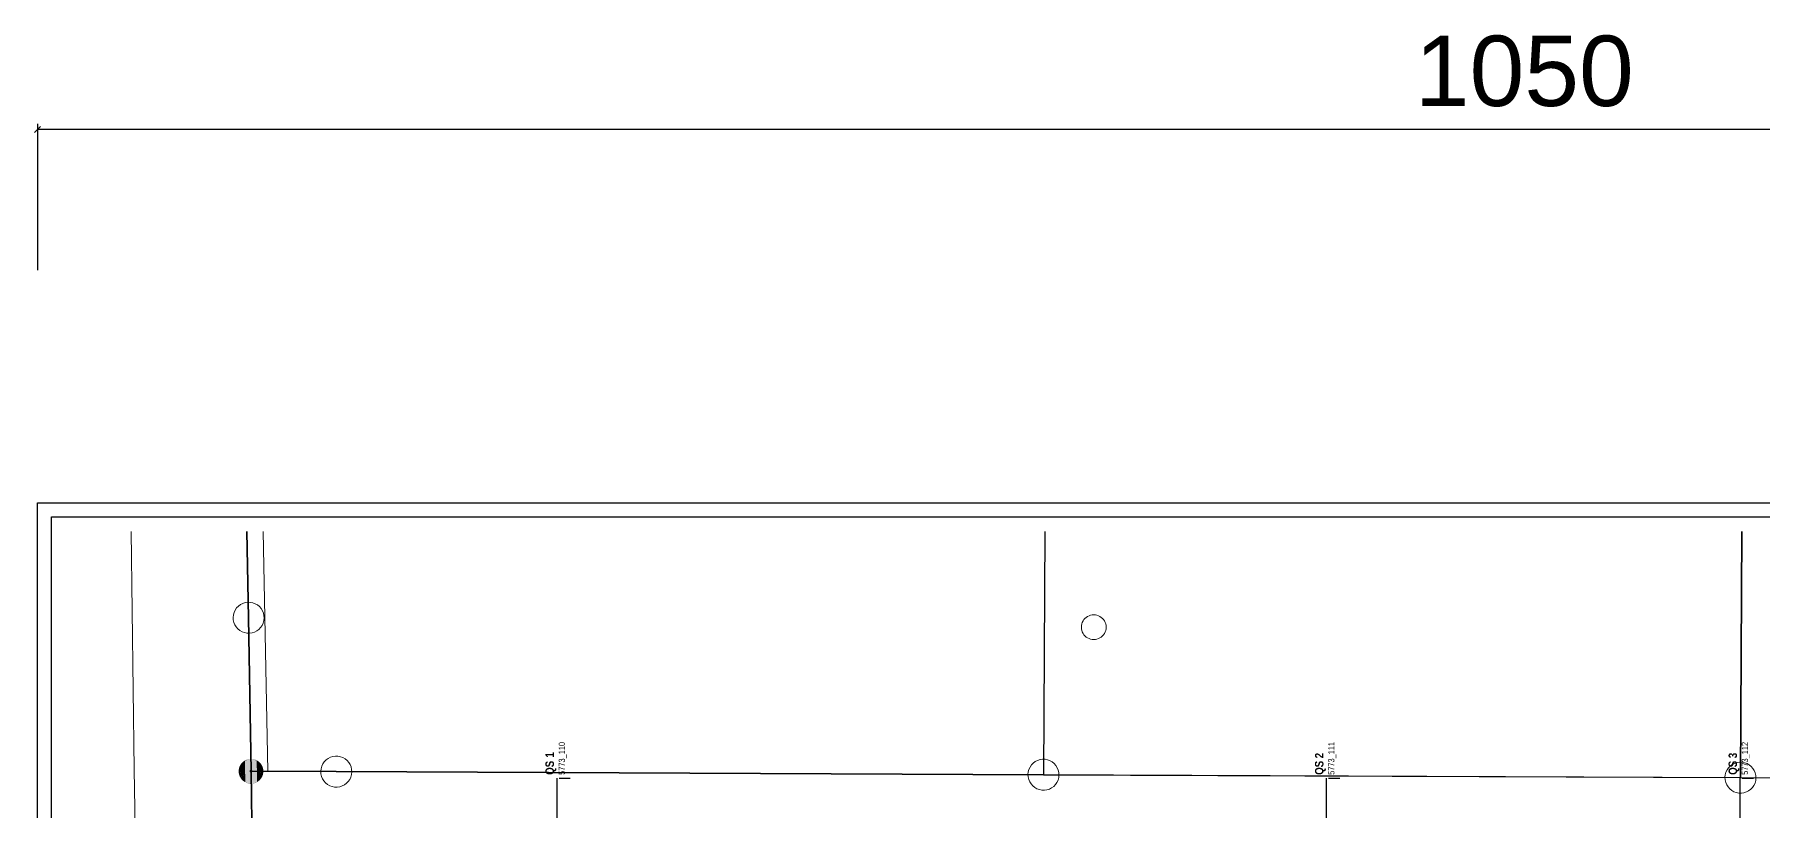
# Model space of a CAD drawing. Extents: x 885 to 2021, y 330 to 1122.
# Drawn here: x 885 to 1499, y 847 to 1122 of the extents above; entities that cross this region are included whole.
import ezdxf
from ezdxf.lldxf.tags import DXFTag

# ---------------------------------------------------------------- set-up
doc = ezdxf.new("R2010")
doc.units = 0
doc.layers.get('0').update_dxf_attribs({"lineweight": 25})
for name, color, linetype, lineweight in [('0 Neu', 7, 'Continuous', 25), ('000 Kataster', 7, 'Continuous', 25), ('000-2 Kataster Parzellenpunkte', 7, 'Continuous', 25), ('000-3 Kataster Parzellengrenzen', 7, 'Continuous', 25), ('200 Schnittlinien', 7, 'Continuous', 25)]:
    doc.layers.add(name, color=color, linetype=linetype, lineweight=lineweight)
doc.layers.add('GP_Kopf', color=7, linetype='Continuous', lineweight=25, true_color=0xffff80)
doc.styles.get("Standard").update_dxf_attribs({"font": 'arial.ttf'})
tags = doc.linetypes.add('Strich 6_1mm', pattern=[0.35, 0.3, -0.05]).pattern_tags.tags
tags[6:7] = [DXFTag(74, 4), DXFTag(75, 0), DXFTag(340, '0'), DXFTag(46, 1.0), DXFTag(50, 0.0), DXFTag(44, 0.0), DXFTag(45, 0.0)]
tags[4:5] = [DXFTag(74, 4), DXFTag(75, 0), DXFTag(340, '0'), DXFTag(46, 1.0), DXFTag(50, 0.0), DXFTag(44, 0.0), DXFTag(45, 0.0)]
tags = doc.linetypes.add('Strichpunkt 6_2_2mm Schnitt', pattern=[0.5, 0.3, -0.1, 0, -0.1]).pattern_tags.tags
tags[10:11] = [DXFTag(74, 4), DXFTag(75, 0), DXFTag(340, '0'), DXFTag(46, 1.0), DXFTag(50, 0.0), DXFTag(44, 0.0), DXFTag(45, 0.0)]
tags[8:9] = [DXFTag(74, 4), DXFTag(75, 0), DXFTag(340, '0'), DXFTag(46, 1.0), DXFTag(50, 0.0), DXFTag(44, 0.0), DXFTag(45, 0.0)]
tags[6:7] = [DXFTag(74, 4), DXFTag(75, 0), DXFTag(340, '0'), DXFTag(46, 1.0), DXFTag(50, 0.0), DXFTag(44, 0.0), DXFTag(45, 0.0)]
tags[4:5] = [DXFTag(74, 4), DXFTag(75, 0), DXFTag(340, '0'), DXFTag(46, 1.0), DXFTag(50, 0.0), DXFTag(44, 0.0), DXFTag(45, 0.0)]

# ---------------------------------------------------------------- blocks, each defined once
blk = doc.blocks.new('Polygon-A0T8DIMLAL', base_point=(891.37, 366.97))
at = {"color": 0, "linetype": 'ByBlock', "lineweight": -2, "ltscale": 0.25}
for p, q in [((891.37, 366.97), (891.37, 951.03)), ((891.37, 951.03), (1931.37, 951.03))]:
    blk.add_line(p, q, dxfattribs=at)
blk = doc.blocks.new('Polygon-A0T8DIMNAL', base_point=(886.37, 361.97))
at = {"color": 0, "linetype": 'ByBlock', "lineweight": -2, "ltscale": 0.25}
for p, q in [((886.37, 955.97), (1936.37, 955.97)), ((886.37, 361.97), (886.37, 955.97))]:
    blk.add_line(p, q, dxfattribs=at)
blk = doc.blocks.new('Maß-A0T8DIMRAL', base_point=(885.31, 1038.5))
at = {"color": 0, "linetype": 'ByBlock', "lineweight": -2, "ltscale": 0.25}
for p, q in [((885.31, 1087.44), (887.43, 1089.56)), ((886.37, 1090.5), (886.37, 1038.5)), ((1936.37, 1088.5), (886.37, 1088.5))]:
    blk.add_line(p, q, dxfattribs=at)
at = {"color": 0, "linetype": 'ByBlock', "lineweight": -2, "ltscale": 0.25, "insert": (1375.25, 1121.83), "char_height": 25, "attachment_point": 1}
blk.add_mtext('{\\fArial;1050}', dxfattribs=at)
blk = doc.blocks.new('Referenz-A0T8DINEAL', base_point=(896.59, 372.19))
at = {"layer": '0 Neu', "color": 0, "linetype": 'Continuous', "lineweight": 13, "ltscale": 0.0169}
for p, q in [((1257.46, 914.01), (1257.2, 913.49)), ((1257.78, 914.49), (1257.46, 914.01)), ((1258.15, 914.92), (1257.78, 914.49)), ((1258.59, 915.3), (1258.15, 914.92)), ((1259.07, 915.62), (1258.59, 915.3)), ((1259.58, 915.87), (1259.07, 915.62)), ((1260.13, 916.06), (1259.58, 915.87)), ((1260.69, 916.17), (1260.13, 916.06)), ((1261.27, 916.21), (1260.69, 916.17)), ((1261.84, 916.17), (1261.27, 916.21)), ((1262.4, 916.06), (1261.84, 916.17)), ((1262.95, 915.87), (1262.4, 916.06)), ((1263.47, 915.62), (1262.95, 915.87)), ((1263.94, 915.3), (1263.47, 915.62)), ((1264.38, 914.92), (1263.94, 915.3)), ((1264.76, 914.49), (1264.38, 914.92)), ((1265.08, 914.01), (1264.76, 914.49)), ((1265.33, 913.49), (1265.08, 914.01)), ((1256.9, 912.38), (1256.87, 911.81)), ((1256.87, 911.81), (1256.9, 911.23)), ((1257.02, 912.95), (1256.9, 912.38)), ((1256.9, 911.23), (1257.02, 910.67)), ((1257.2, 913.49), (1257.02, 912.95)), ((1257.02, 910.67), (1257.2, 910.12)), ((1257.2, 910.12), (1257.46, 909.61)), ((1257.46, 909.61), (1257.78, 909.13)), ((1257.78, 909.13), (1258.15, 908.7)), ((1258.15, 908.7), (1258.59, 908.32)), ((1258.59, 908.32), (1259.07, 908)), ((1259.07, 908), (1259.58, 907.74)), ((1259.58, 907.74), (1260.13, 907.56)), ((1262.4, 907.56), (1262.95, 907.74)), ((1262.95, 907.74), (1263.47, 908)), ((1263.47, 908), (1263.94, 908.32)), ((1263.94, 908.32), (1264.38, 908.7)), ((1264.38, 908.7), (1264.76, 909.13)), ((1264.76, 909.13), (1265.08, 909.61)), ((1265.08, 909.61), (1265.33, 910.12)), ((1265.52, 912.95), (1265.33, 913.49)), ((1265.33, 910.12), (1265.52, 910.67)), ((1265.63, 912.38), (1265.52, 912.95)), ((1265.52, 910.67), (1265.63, 911.23)), ((1265.67, 911.81), (1265.63, 912.38)), ((1265.63, 911.23), (1265.67, 911.81)), ((1260.13, 907.56), (1260.69, 907.45)), ((1260.69, 907.45), (1261.27, 907.41)), ((1261.27, 907.41), (1261.84, 907.45)), ((1261.84, 907.45), (1262.4, 907.56))]:
    blk.add_line(p, q, dxfattribs=at)
at = {"layer": '000 Kataster', "color": 0, "linetype": 'Continuous', "lineweight": 13, "ltscale": 0.0169}
for p, q in [((919.62, 945.81), (920.72, 861.27)), ((919.62, 945.81), (920.72, 861.27)), ((960.49, 945.81), (962.14, 860.66)), ((961.3, 915.17), (960.68, 945.81)), ((968.14, 860.74), (966.5, 945.81)), ((962.14, 860.66), (961.3, 915.17)), ((920.72, 861.27), (925.3, 538.57)), ((920.72, 861.27), (925.3, 538.57)), ((961.82, 860.75), (961.81, 860.71)), ((961.81, 860.71), (961.81, 860.66)), ((961.81, 860.66), (961.81, 860.62)), ((961.81, 860.62), (961.82, 860.58)), ((961.83, 860.79), (961.82, 860.75)), ((961.82, 860.58), (961.83, 860.54)), ((961.85, 860.83), (961.83, 860.79)), ((961.83, 860.54), (961.85, 860.5)), ((961.87, 860.87), (961.85, 860.83)), ((961.85, 860.5), (961.87, 860.46)), ((961.9, 860.9), (961.87, 860.87)), ((961.87, 860.46), (961.9, 860.43)), ((961.94, 860.93), (961.9, 860.9)), ((961.9, 860.43), (961.94, 860.4)), ((961.97, 860.95), (961.94, 860.93)), ((961.94, 860.4), (961.97, 860.38)), ((962.01, 860.97), (961.97, 860.95)), ((961.97, 860.38), (962.01, 860.36)), ((962.05, 860.98), (962.01, 860.97)), ((962.01, 860.36), (962.05, 860.35)), ((962.09, 860.99), (962.05, 860.98)), ((962.05, 860.35), (962.09, 860.34)), ((962.14, 860.99), (962.09, 860.99)), ((962.09, 860.34), (962.14, 860.33)), ((962.18, 860.99), (962.14, 860.99)), ((962.14, 860.66), (967.16, 535.1)), ((967.16, 535.1), (962.14, 860.66)), ((962.14, 860.33), (962.18, 860.34)), ((962.22, 860.98), (962.18, 860.99)), ((962.18, 860.34), (962.22, 860.35)), ((962.26, 860.97), (962.22, 860.98)), ((962.22, 860.35), (962.26, 860.36)), ((962.3, 860.95), (962.26, 860.97)), ((962.26, 860.36), (962.3, 860.38)), ((962.34, 860.93), (962.3, 860.95)), ((962.3, 860.38), (962.34, 860.4)), ((962.37, 860.9), (962.34, 860.93)), ((962.34, 860.4), (962.37, 860.43)), ((962.4, 860.87), (962.37, 860.9)), ((962.37, 860.43), (962.4, 860.46)), ((962.42, 860.83), (962.4, 860.87)), ((962.4, 860.46), (962.42, 860.5)), ((962.44, 860.79), (962.42, 860.83)), ((962.42, 860.5), (962.44, 860.54)), ((962.46, 860.75), (962.44, 860.79)), ((962.44, 860.54), (962.46, 860.58)), ((962.46, 860.71), (962.46, 860.75)), ((962.47, 860.66), (962.46, 860.71)), ((962.46, 860.62), (962.47, 860.66)), ((962.46, 860.58), (962.46, 860.62)), ((968.14, 860.64), (968.14, 860.74))]:
    blk.add_line(p, q, dxfattribs=at)
at = {"layer": '000 Kataster', "color": 0, "linetype": 'Strich 6_1mm', "lineweight": 13, "ltscale": 0.002197}
for p, q in [((960.68, 945.81), (961.3, 915.17)), ((1491.25, 945.81), (1490.82, 858.39)), ((1490.82, 858.39), (1491.25, 945.81)), ((961.3, 915.17), (962.14, 860.66)), ((1490.82, 858.39), (962.14, 860.66)), ((962.14, 860.66), (967.16, 535.1)), ((962.14, 860.66), (1490.82, 858.39))]:
    blk.add_line(p, q, dxfattribs=at)
at = {"layer": '000 Kataster', "color": 0, "linetype": 'Continuous', "lineweight": 0, "ltscale": 0.0169}
for points in [[(960.61, 864.58), (960.13, 864.58), (960.61, 864.78)], [(960.81, 864.78), (960.61, 864.78), (960.81, 864.86)], [(960.8, 856.54), (960.61, 856.54), (960.61, 864.78)], [(960.81, 856.48), (960.81, 864.78), (960.61, 864.78)], [(961.31, 864.86), (960.81, 864.86), (961.31, 864.97)], [(961.3, 856.48), (960.81, 856.48), (960.81, 864.86)], [(961.31, 856.34), (961.31, 864.86), (960.81, 864.86)], [(961.51, 864.97), (961.31, 864.97), (961.51, 865.02)], [(961.51, 856.34), (961.31, 856.34), (961.31, 864.97)], [(961.51, 856.32), (961.51, 864.97), (961.31, 864.97)], [(962.03, 865.02), (961.51, 865.02), (962.03, 865.05)], [(962.03, 856.32), (961.51, 856.32), (961.51, 865.02)], [(962.03, 856.27), (962.03, 865.02), (961.51, 865.02)], [(962.24, 865.05), (962.03, 865.05), (962.24, 865.06)], [(962.24, 856.28), (962.03, 856.28), (962.03, 865.05)], [(962.24, 856.28), (962.24, 865.05), (962.03, 865.05)], [(962.76, 856.31), (962.24, 856.31), (962.24, 865.06)], [(962.76, 865.01), (962.24, 865.01), (962.24, 865.06)], [(962.76, 856.31), (962.76, 865.01), (962.24, 865.01)], [(962.96, 856.36), (962.76, 856.36), (962.76, 865.01)], [(962.96, 864.99), (962.76, 864.99), (962.76, 865.01)], [(962.96, 856.36), (962.96, 864.99), (962.76, 864.99)], [(963.47, 856.47), (962.96, 856.47), (962.96, 864.99)], [(963.47, 864.85), (962.97, 864.85), (962.96, 864.99)], [(963.47, 856.47), (963.47, 864.85), (962.97, 864.85)], [(963.66, 856.55), (963.47, 856.55), (963.47, 864.85)], [(963.66, 864.79), (963.47, 864.79), (963.47, 864.85)], [(963.66, 856.55), (963.66, 864.79), (963.47, 864.79)], [(964.14, 856.75), (963.66, 856.75), (963.66, 864.79)], [(964.14, 864.57), (963.68, 864.57), (963.66, 864.79)], [(957.76, 860.4), (957.74, 860.4), (957.76, 861.13)], [(957.76, 860.29), (957.76, 860.4), (957.74, 860.4)], [(957.85, 861.13), (957.76, 861.13), (957.85, 861.58)], [(957.81, 860.29), (957.76, 860.29), (957.76, 861.13)], [(957.85, 859.68), (957.85, 861.13), (957.76, 861.13)], [(957.85, 859.68), (957.81, 860.29), (957.76, 860.29)], [(957.9, 861.58), (957.85, 861.58), (957.9, 861.84)], [(957.89, 859.68), (957.85, 859.68), (957.85, 861.58)], [(957.9, 859.53), (957.9, 861.58), (957.85, 861.58)], [(957.9, 859.53), (957.89, 859.68), (957.85, 859.68)], [(958.07, 861.84), (957.9, 861.84), (958.07, 862.3)], [(958.04, 859.53), (957.9, 859.53), (957.9, 861.84)], [(958.07, 858.99), (958.07, 861.84), (957.9, 861.84)], [(958.07, 858.99), (958.04, 859.53), (957.9, 859.53)], [(958.15, 862.3), (958.07, 862.3), (958.15, 862.53)], [(958.15, 858.99), (958.07, 858.99), (958.07, 862.3)], [(958.15, 858.83), (958.15, 862.3), (958.07, 862.3)], [(958.15, 858.83), (958.15, 858.99), (958.07, 858.99)], [(958.4, 862.53), (958.15, 862.53), (958.4, 862.96)], [(958.37, 858.83), (958.15, 858.83), (958.15, 862.53)], [(958.4, 858.35), (958.4, 862.53), (958.15, 862.53)], [(958.4, 858.35), (958.37, 858.83), (958.15, 858.83)], [(958.51, 862.96), (958.4, 862.96), (958.51, 863.16)], [(958.51, 858.35), (958.4, 858.35), (958.4, 862.96)], [(958.51, 858.19), (958.51, 862.96), (958.4, 862.96)], [(958.83, 863.16), (958.51, 863.16), (958.83, 863.55)], [(958.8, 858.19), (958.51, 858.19), (958.51, 863.16)], [(958.83, 857.76), (958.83, 863.16), (958.51, 863.16)], [(958.97, 863.55), (958.83, 863.55), (958.97, 863.72)], [(958.97, 857.76), (958.83, 857.76), (958.83, 863.55)], [(958.97, 857.63), (958.97, 863.55), (958.83, 863.55)], [(959.35, 863.72), (958.97, 863.72), (959.35, 864.06)], [(959.33, 857.63), (958.97, 857.63), (958.97, 863.72)], [(959.35, 857.26), (959.35, 863.72), (958.97, 863.72)], [(959.52, 864.06), (959.35, 864.06), (959.52, 864.2)], [(959.51, 857.26), (959.35, 857.26), (959.35, 864.06)], [(959.52, 857.15), (959.52, 864.06), (959.35, 864.06)], [(959.95, 864.2), (959.52, 864.2), (959.95, 864.47)], [(959.93, 857.15), (959.52, 857.15), (959.52, 864.2)], [(959.95, 856.85), (959.95, 864.2), (959.52, 864.2)], [(960.13, 864.47), (959.95, 864.47), (960.13, 864.58)], [(960.13, 856.85), (959.95, 856.85), (959.95, 864.47)], [(960.13, 856.76), (960.13, 864.47), (959.95, 864.47)], [(960.6, 856.76), (960.13, 856.76), (960.13, 864.58)], [(960.61, 856.54), (960.61, 864.58), (960.13, 864.58)], [(961.82, 860.73), (961.81, 860.73), (961.82, 860.75)], [(961.81, 860.7), (961.81, 860.7), (961.81, 860.73)], [(961.82, 860.59), (961.81, 860.59), (961.81, 860.73)], [(961.82, 860.58), (961.82, 860.73), (961.81, 860.73)], [(961.81, 860.65), (961.81, 860.65), (961.81, 860.7)], [(961.81, 860.64), (961.81, 860.64), (961.81, 860.7)], [(961.81, 860.59), (961.81, 860.7), (961.81, 860.7)], [(961.81, 860.64), (961.81, 860.65), (961.81, 860.65)], [(961.81, 860.59), (961.81, 860.64), (961.81, 860.64)], [(961.82, 860.58), (961.82, 860.59), (961.81, 860.59)], [(961.83, 860.75), (961.82, 860.75), (961.83, 860.79)], [(961.83, 860.58), (961.82, 860.58), (961.82, 860.75)], [(961.83, 860.54), (961.83, 860.75), (961.82, 860.75)], [(961.83, 860.54), (961.83, 860.58), (961.82, 860.58)], [(961.84, 860.79), (961.83, 860.79), (961.84, 860.8)], [(961.84, 860.54), (961.83, 860.54), (961.83, 860.79)], [(961.84, 860.53), (961.84, 860.79), (961.83, 860.79)], [(961.84, 860.53), (961.84, 860.54), (961.83, 860.54)], [(961.86, 860.8), (961.84, 860.8), (961.86, 860.84)], [(961.85, 860.53), (961.84, 860.53), (961.84, 860.8)], [(961.86, 860.49), (961.86, 860.8), (961.84, 860.8)], [(961.86, 860.49), (961.85, 860.53), (961.84, 860.53)], [(961.89, 860.85), (961.86, 860.85), (961.89, 860.88)], [(961.86, 860.84), (961.86, 860.84), (961.86, 860.85)], [(961.89, 860.48), (961.86, 860.48), (961.86, 860.85)], [(961.89, 860.45), (961.89, 860.85), (961.86, 860.85)], [(961.86, 860.49), (961.86, 860.49), (961.86, 860.84)], [(961.86, 860.48), (961.86, 860.84), (961.86, 860.84)], [(961.86, 860.48), (961.86, 860.49), (961.86, 860.49)], [(961.89, 860.45), (961.89, 860.48), (961.86, 860.48)], [(961.9, 860.88), (961.89, 860.88), (961.9, 860.89)], [(961.9, 860.45), (961.89, 860.45), (961.89, 860.88)], [(961.9, 860.44), (961.9, 860.88), (961.89, 860.88)], [(961.9, 860.44), (961.9, 860.45), (961.89, 860.45)], [(961.93, 860.89), (961.9, 860.89), (961.93, 860.92)], [(961.93, 860.44), (961.9, 860.44), (961.9, 860.89)], [(961.93, 860.41), (961.93, 860.89), (961.9, 860.89)], [(961.93, 860.41), (961.93, 860.44), (961.9, 860.44)], [(961.94, 860.92), (961.93, 860.92), (961.94, 860.93)], [(961.94, 860.41), (961.93, 860.41), (961.93, 860.92)], [(961.94, 860.4), (961.94, 860.92), (961.93, 860.92)], [(961.94, 860.4), (961.94, 860.41), (961.93, 860.41)], [(961.97, 860.93), (961.94, 860.93), (961.97, 860.95)], [(961.97, 860.4), (961.94, 860.4), (961.94, 860.93)], [(961.97, 860.38), (961.97, 860.93), (961.94, 860.93)], [(961.97, 860.38), (961.97, 860.4), (961.94, 860.4)], [(961.99, 860.95), (961.97, 860.95), (961.99, 860.96)], [(961.99, 860.38), (961.97, 860.38), (961.97, 860.95)], [(961.99, 860.37), (961.99, 860.95), (961.97, 860.95)], [(961.99, 860.37), (961.99, 860.38), (961.97, 860.38)], [(962.02, 860.96), (961.99, 860.96), (962.02, 860.97)], [(962.02, 860.37), (961.99, 860.37), (961.99, 860.96)], [(962.02, 860.36), (962.02, 860.96), (961.99, 860.96)], [(962.02, 860.36), (962.02, 860.37), (961.99, 860.37)], [(962.04, 860.97), (962.02, 860.97), (962.04, 860.98)], [(962.04, 860.36), (962.02, 860.36), (962.02, 860.97)], [(962.04, 860.35), (962.04, 860.97), (962.02, 860.97)], [(962.04, 860.35), (962.04, 860.36), (962.02, 860.36)], [(962.07, 860.98), (962.04, 860.98), (962.07, 860.99)], [(962.07, 860.35), (962.04, 860.35), (962.04, 860.98)], [(962.07, 860.34), (962.07, 860.98), (962.04, 860.98)], [(962.07, 860.34), (962.07, 860.35), (962.04, 860.35)], [(962.09, 860.34), (962.07, 860.34), (962.07, 860.99)], [(962.09, 860.34), (962.09, 860.99), (962.07, 860.99)], [(962.09, 860.99), (962.07, 860.99), (962.09, 860.99)], [(962.09, 860.34), (962.09, 860.34), (962.07, 860.34)], [(962.13, 860.34), (962.09, 860.34), (962.09, 860.99)], [(962.13, 860.33), (962.13, 860.99), (962.09, 860.99)], [(962.13, 860.99), (962.09, 860.99), (962.13, 860.99)], [(962.13, 860.33), (962.13, 860.34), (962.09, 860.34)], [(962.14, 860.34), (962.13, 860.34), (962.13, 860.99)], [(962.14, 860.34), (962.14, 860.99), (962.13, 860.99)], [(962.14, 860.99), (962.13, 860.99), (962.14, 860.99)], [(962.13, 860.33), (962.14, 860.34), (962.13, 860.34)], [(962.18, 860.34), (962.14, 860.34), (962.14, 860.99)], [(962.18, 860.34), (962.18, 860.99), (962.14, 860.99)], [(962.18, 860.99), (962.14, 860.99), (962.14, 860.99)], [(962.14, 860.34), (962.18, 860.34), (962.14, 860.34)], [(962.2, 860.34), (962.18, 860.34), (962.18, 860.99)], [(962.2, 860.34), (962.2, 860.99), (962.18, 860.99)], [(962.2, 860.99), (962.18, 860.99), (962.18, 860.99)], [(962.18, 860.34), (962.2, 860.34), (962.18, 860.34)], [(962.24, 860.35), (962.2, 860.35), (962.2, 860.99)], [(962.24, 860.98), (962.2, 860.98), (962.2, 860.99)], [(962.24, 860.35), (962.24, 860.98), (962.2, 860.98)], [(962.2, 860.34), (962.24, 860.35), (962.2, 860.35)], [(962.25, 860.36), (962.24, 860.36), (962.24, 860.98)], [(962.25, 860.97), (962.24, 860.97), (962.24, 860.98)], [(962.25, 860.36), (962.25, 860.97), (962.24, 860.97)], [(962.24, 860.35), (962.25, 860.36), (962.24, 860.36)], [(962.29, 860.37), (962.25, 860.37), (962.25, 860.97)], [(962.29, 860.96), (962.25, 860.96), (962.25, 860.97)], [(962.29, 860.37), (962.29, 860.96), (962.25, 860.96)], [(962.25, 860.36), (962.29, 860.37), (962.25, 860.37)], [(962.3, 860.38), (962.29, 860.38), (962.29, 860.96)], [(962.3, 860.95), (962.29, 860.95), (962.29, 860.96)], [(962.3, 860.38), (962.3, 860.95), (962.29, 860.95)], [(962.29, 860.37), (962.3, 860.38), (962.29, 860.38)], [(962.33, 860.4), (962.3, 860.4), (962.3, 860.95)], [(962.33, 860.93), (962.3, 860.93), (962.3, 860.95)], [(962.33, 860.4), (962.33, 860.93), (962.3, 860.93)], [(962.3, 860.38), (962.33, 860.4), (962.3, 860.4)], [(962.35, 860.41), (962.33, 860.41), (962.33, 860.93)], [(962.35, 860.92), (962.33, 860.92), (962.33, 860.93)], [(962.35, 860.41), (962.35, 860.92), (962.33, 860.92)], [(962.33, 860.4), (962.35, 860.41), (962.33, 860.41)], [(962.37, 860.44), (962.35, 860.44), (962.35, 860.92)], [(962.37, 860.89), (962.35, 860.89), (962.35, 860.92)], [(962.37, 860.44), (962.37, 860.89), (962.35, 860.89)], [(962.35, 860.41), (962.37, 860.44), (962.35, 860.44)], [(962.38, 860.45), (962.37, 860.45), (962.37, 860.89)], [(962.38, 860.88), (962.37, 860.88), (962.37, 860.89)], [(962.38, 860.45), (962.38, 860.88), (962.37, 860.88)], [(962.37, 860.44), (962.38, 860.45), (962.37, 860.45)], [(962.41, 860.48), (962.38, 860.48), (962.38, 860.88)], [(962.41, 860.85), (962.39, 860.85), (962.38, 860.88)], [(962.38, 860.45), (962.41, 860.48), (962.38, 860.48)], [(962.41, 860.48), (962.41, 860.85), (962.39, 860.85)], [(962.42, 860.49), (962.41, 860.49), (962.41, 860.85)], [(962.42, 860.84), (962.41, 860.84), (962.41, 860.85)], [(962.42, 860.49), (962.42, 860.84), (962.41, 860.84)], [(962.41, 860.48), (962.42, 860.49), (962.41, 860.49)], [(962.44, 860.53), (962.42, 860.53), (962.42, 860.84)], [(962.44, 860.8), (962.42, 860.8), (962.42, 860.84)], [(962.44, 860.53), (962.44, 860.8), (962.42, 860.8)], [(962.42, 860.49), (962.44, 860.53), (962.42, 860.53)], [(962.44, 860.54), (962.44, 860.54), (962.44, 860.8)], [(962.44, 860.79), (962.44, 860.79), (962.44, 860.8)], [(962.44, 860.54), (962.44, 860.79), (962.44, 860.79)], [(962.45, 860.58), (962.44, 860.58), (962.44, 860.79)], [(962.45, 860.75), (962.44, 860.75), (962.44, 860.79)], [(962.45, 860.58), (962.45, 860.75), (962.44, 860.75)], [(962.44, 860.54), (962.45, 860.58), (962.44, 860.58)], [(962.44, 860.53), (962.44, 860.54), (962.44, 860.54)], [(962.46, 860.6), (962.45, 860.6), (962.45, 860.75)], [(962.46, 860.74), (962.45, 860.74), (962.45, 860.75)], [(962.46, 860.6), (962.46, 860.74), (962.45, 860.74)], [(962.45, 860.58), (962.46, 860.6), (962.45, 860.6)], [(962.46, 860.63), (962.46, 860.63), (962.46, 860.74)], [(962.46, 860.69), (962.46, 860.69), (962.46, 860.74)], [(962.46, 860.63), (962.46, 860.69), (962.46, 860.69)], [(962.47, 860.68), (962.46, 860.68), (962.46, 860.69)], [(962.46, 860.63), (962.47, 860.68), (962.46, 860.68)], [(962.46, 860.6), (962.46, 860.63), (962.46, 860.63)], [(964.14, 856.75), (964.14, 864.57), (963.68, 864.57)], [(964.32, 856.86), (964.14, 856.86), (964.14, 864.57)], [(964.32, 864.48), (964.14, 864.48), (964.14, 864.57)], [(964.32, 856.86), (964.32, 864.48), (964.14, 864.48)], [(964.76, 857.13), (964.32, 857.13), (964.32, 864.48)], [(964.76, 864.18), (964.34, 864.18), (964.32, 864.48)], [(964.76, 857.13), (964.76, 864.18), (964.34, 864.18)], [(964.92, 857.27), (964.76, 857.27), (964.76, 864.18)], [(964.92, 864.07), (964.76, 864.07), (964.76, 864.18)], [(964.92, 857.27), (964.92, 864.07), (964.76, 864.07)], [(965.3, 857.61), (964.92, 857.61), (964.92, 864.07)], [(965.3, 863.7), (964.94, 863.7), (964.92, 864.07)], [(965.3, 857.61), (965.3, 863.7), (964.94, 863.7)], [(965.44, 857.78), (965.3, 857.78), (965.3, 863.7)], [(965.44, 863.57), (965.31, 863.57), (965.3, 863.7)], [(965.44, 857.78), (965.44, 863.57), (965.31, 863.57)], [(965.76, 858.17), (965.44, 858.17), (965.44, 863.57)], [(965.76, 863.14), (965.47, 863.14), (965.44, 863.57)], [(965.76, 858.17), (965.76, 863.14), (965.47, 863.14)], [(965.88, 858.37), (965.76, 858.37), (965.76, 863.14)], [(965.88, 862.98), (965.77, 862.98), (965.76, 863.14)], [(965.88, 858.37), (965.88, 862.98), (965.77, 862.98)], [(966.12, 858.8), (965.88, 858.8), (965.88, 862.98)], [(966.12, 862.5), (965.9, 862.5), (965.88, 862.98)], [(965.88, 858.37), (966.12, 858.8), (965.88, 858.8)], [(966.12, 858.8), (966.12, 862.5), (965.9, 862.5)], [(966.21, 859.03), (966.12, 859.03), (966.12, 862.5)], [(966.21, 862.34), (966.13, 862.34), (966.12, 862.5)], [(966.12, 858.8), (966.21, 859.03), (966.12, 859.03)], [(966.21, 859.03), (966.21, 862.34), (966.13, 862.34)], [(966.38, 859.49), (966.21, 859.49), (966.21, 862.34)], [(966.38, 861.8), (966.24, 861.8), (966.21, 862.34)], [(966.21, 859.03), (966.38, 859.49), (966.21, 859.49)], [(966.38, 859.49), (966.38, 861.8), (966.24, 861.8)], [(966.43, 859.75), (966.38, 859.75), (966.38, 861.8)], [(966.43, 861.65), (966.38, 861.65), (966.38, 861.8)], [(966.43, 859.75), (966.43, 861.65), (966.38, 861.65)], [(966.38, 859.49), (966.43, 859.75), (966.38, 859.75)], [(966.51, 860.2), (966.43, 860.2), (966.43, 861.65)], [(966.51, 861.04), (966.46, 861.04), (966.43, 861.65)], [(966.43, 859.75), (966.51, 860.2), (966.43, 860.2)], [(966.51, 860.2), (966.51, 861.04), (966.46, 861.04)], [(966.53, 860.93), (966.51, 860.93), (966.51, 861.04)], [(966.51, 860.2), (966.53, 860.93), (966.51, 860.93)], [(958.51, 858.19), (958.51, 858.35), (958.4, 858.35)], [(958.83, 857.76), (958.8, 858.19), (958.51, 858.19)], [(958.97, 857.63), (958.97, 857.76), (958.83, 857.76)], [(959.35, 857.26), (959.33, 857.63), (958.97, 857.63)], [(959.52, 857.15), (959.51, 857.26), (959.35, 857.26)], [(959.95, 856.85), (959.93, 857.15), (959.52, 857.15)], [(960.13, 856.76), (960.13, 856.85), (959.95, 856.85)], [(960.61, 856.54), (960.6, 856.76), (960.13, 856.76)], [(960.81, 856.48), (960.8, 856.54), (960.61, 856.54)], [(961.31, 856.34), (961.3, 856.48), (960.81, 856.48)], [(961.51, 856.32), (961.51, 856.34), (961.31, 856.34)], [(962.03, 856.27), (962.03, 856.32), (961.51, 856.32)], [(962.03, 856.27), (962.24, 856.28), (962.03, 856.28)], [(962.24, 856.28), (962.76, 856.31), (962.24, 856.31)], [(962.76, 856.31), (962.96, 856.36), (962.76, 856.36)], [(962.96, 856.36), (963.47, 856.47), (962.96, 856.47)], [(963.47, 856.47), (963.66, 856.55), (963.47, 856.55)], [(963.66, 856.55), (964.14, 856.75), (963.66, 856.75)], [(964.14, 856.75), (964.32, 856.86), (964.14, 856.86)], [(964.32, 856.86), (964.76, 857.13), (964.32, 857.13)], [(964.76, 857.13), (964.92, 857.27), (964.76, 857.27)], [(964.92, 857.27), (965.3, 857.61), (964.92, 857.61)], [(965.3, 857.61), (965.44, 857.78), (965.3, 857.78)], [(965.44, 857.78), (965.76, 858.17), (965.44, 858.17)], [(965.76, 858.17), (965.88, 858.37), (965.76, 858.37)]]:
    blk.add_solid(points, dxfattribs=at)
at = {"layer": '000-2 Kataster Parzellenpunkte', "color": 0, "linetype": 'Continuous', "lineweight": 13, "ltscale": 0.0169}
for p, q in [((959.21, 920.25), (958.4, 919.84)), ((960.07, 920.53), (959.21, 920.25)), ((960.97, 920.66), (960.07, 920.53)), ((961.88, 920.63), (960.97, 920.66)), ((962.77, 920.46), (961.88, 920.63)), ((963.62, 920.15), (962.77, 920.46)), ((964.41, 919.7), (963.62, 920.15)), ((955.89, 916.2), (955.8, 915.29)), ((955.8, 915.29), (955.85, 914.39)), ((955.85, 914.39), (956.05, 913.5)), ((956.14, 917.07), (955.89, 916.2)), ((956.52, 917.9), (956.14, 917.07)), ((957.04, 918.64), (956.52, 917.9)), ((957.67, 919.3), (957.04, 918.64)), ((958.4, 919.84), (957.67, 919.3)), ((965.12, 919.12), (964.41, 919.7)), ((965.71, 918.44), (965.12, 919.12)), ((966.19, 917.67), (965.71, 918.44)), ((966.54, 916.83), (966.19, 917.67)), ((966.46, 913.26), (966.7, 914.13)), ((966.74, 915.94), (966.54, 916.83)), ((966.7, 914.13), (966.8, 915.04)), ((966.8, 915.04), (966.74, 915.94)), ((956.05, 913.5), (956.4, 912.66)), ((956.4, 912.66), (956.88, 911.89)), ((956.88, 911.89), (957.48, 911.21)), ((957.48, 911.21), (958.18, 910.63)), ((958.18, 910.63), (958.97, 910.18)), ((958.97, 910.18), (959.82, 909.87)), ((959.82, 909.87), (960.71, 909.7)), ((960.71, 909.7), (961.62, 909.67)), ((961.62, 909.67), (962.52, 909.8)), ((962.52, 909.8), (963.39, 910.08)), ((963.39, 910.08), (964.2, 910.49)), ((964.2, 910.49), (964.93, 911.03)), ((964.93, 911.03), (965.56, 911.69)), ((965.56, 911.69), (966.07, 912.43)), ((966.07, 912.43), (966.46, 913.26)), ((989.51, 865.2), (988.78, 864.66)), ((990.32, 865.61), (989.51, 865.2)), ((991.18, 865.89), (990.32, 865.61)), ((992.08, 866.01), (991.18, 865.89)), ((992.99, 865.99), (992.08, 866.01)), ((993.88, 865.82), (992.99, 865.99)), ((994.73, 865.51), (993.88, 865.82)), ((995.52, 865.06), (994.73, 865.51)), ((996.23, 864.48), (995.52, 865.06)), ((1242.2, 864.79), (1241.33, 864.52)), ((1243.1, 864.92), (1242.2, 864.79)), ((1244, 864.9), (1243.1, 864.92)), ((1244.9, 864.73), (1244, 864.9)), ((987, 861.56), (986.91, 860.65)), ((986.91, 860.65), (986.96, 859.75)), ((986.96, 859.75), (987.16, 858.86)), ((987.25, 862.43), (987, 861.56)), ((987.16, 858.86), (987.51, 858.02)), ((987.63, 863.25), (987.25, 862.43)), ((988.15, 864), (987.63, 863.25)), ((988.78, 864.66), (988.15, 864)), ((996.82, 863.8), (996.23, 864.48)), ((997.3, 863.03), (996.82, 863.8)), ((997.65, 862.19), (997.3, 863.03)), ((997.57, 858.62), (997.81, 859.49)), ((997.85, 861.3), (997.65, 862.19)), ((997.81, 859.49), (997.91, 860.4)), ((997.91, 860.4), (997.85, 861.3)), ((1238.02, 860.46), (1237.92, 859.56)), ((1237.92, 859.56), (1237.98, 858.65)), ((1237.98, 858.65), (1238.18, 857.77)), ((1238.26, 861.34), (1238.02, 860.46)), ((1238.65, 862.16), (1238.26, 861.34)), ((1239.16, 862.91), (1238.65, 862.16)), ((1239.79, 863.56), (1239.16, 862.91)), ((1240.52, 864.1), (1239.79, 863.56)), ((1241.33, 864.52), (1240.52, 864.1)), ((1245.75, 864.41), (1244.9, 864.73)), ((1246.54, 863.96), (1245.75, 864.41)), ((1247.24, 863.39), (1246.54, 863.96)), ((1247.84, 862.71), (1247.24, 863.39)), ((1248.32, 861.93), (1247.84, 862.71)), ((1248.66, 861.09), (1248.32, 861.93)), ((1248.87, 860.21), (1248.66, 861.09)), ((1248.82, 858.4), (1248.92, 859.3)), ((1248.92, 859.3), (1248.87, 860.21)), ((1485.42, 859.42), (1485.32, 858.51)), ((1485.66, 860.29), (1485.42, 859.42)), ((1486.04, 861.12), (1485.66, 860.29)), ((1486.56, 861.86), (1486.04, 861.12)), ((1487.19, 862.52), (1486.56, 861.86)), ((1487.92, 863.06), (1487.19, 862.52)), ((1488.73, 863.47), (1487.92, 863.06)), ((1489.59, 863.75), (1488.73, 863.47)), ((1490.49, 863.88), (1489.59, 863.75)), ((1491.4, 863.86), (1490.49, 863.88)), ((1492.29, 863.68), (1491.4, 863.86)), ((1493.15, 863.37), (1492.29, 863.68)), ((1493.93, 862.92), (1493.15, 863.37)), ((1494.64, 862.34), (1493.93, 862.92)), ((1495.24, 861.66), (1494.64, 862.34)), ((1495.72, 860.89), (1495.24, 861.66)), ((1496.06, 860.05), (1495.72, 860.89)), ((1496.26, 859.16), (1496.06, 860.05)), ((1496.32, 858.26), (1496.26, 859.16)), ((987.51, 858.02), (987.99, 857.25)), ((987.99, 857.25), (988.59, 856.57)), ((988.59, 856.57), (989.29, 855.99)), ((989.29, 855.99), (990.08, 855.54)), ((990.08, 855.54), (990.93, 855.23)), ((990.93, 855.23), (991.82, 855.06)), ((991.82, 855.06), (992.73, 855.03)), ((992.73, 855.03), (993.63, 855.16)), ((993.63, 855.16), (994.5, 855.44)), ((994.5, 855.44), (995.31, 855.85)), ((995.31, 855.85), (996.04, 856.39)), ((996.04, 856.39), (996.67, 857.05)), ((996.67, 857.05), (997.18, 857.79)), ((997.18, 857.79), (997.57, 858.62)), ((1238.18, 857.77), (1238.53, 856.93)), ((1238.53, 856.93), (1239, 856.15)), ((1239, 856.15), (1239.6, 855.47)), ((1239.6, 855.47), (1240.31, 854.9)), ((1240.31, 854.9), (1241.1, 854.45)), ((1241.1, 854.45), (1241.95, 854.13)), ((1241.95, 854.13), (1242.84, 853.96)), ((1242.84, 853.96), (1243.75, 853.94)), ((1243.75, 853.94), (1244.65, 854.07)), ((1244.65, 854.07), (1245.51, 854.34)), ((1245.51, 854.34), (1246.32, 854.76)), ((1246.32, 854.76), (1247.05, 855.3)), ((1247.05, 855.3), (1247.68, 855.95)), ((1247.68, 855.95), (1248.2, 856.7)), ((1248.2, 856.7), (1248.58, 857.52)), ((1248.58, 857.52), (1248.82, 858.4)), ((1485.32, 858.51), (1485.37, 857.61)), ((1485.37, 857.61), (1485.58, 856.72)), ((1485.58, 856.72), (1485.92, 855.88)), ((1485.92, 855.88), (1486.4, 855.11)), ((1486.4, 855.11), (1487, 854.43)), ((1487, 854.43), (1487.7, 853.85)), ((1487.7, 853.85), (1488.49, 853.4)), ((1488.49, 853.4), (1489.34, 853.09)), ((1489.34, 853.09), (1490.24, 852.92)), ((1490.24, 852.92), (1491.14, 852.9)), ((1491.14, 852.9), (1492.04, 853.02)), ((1492.04, 853.02), (1492.91, 853.3)), ((1492.91, 853.3), (1493.72, 853.71)), ((1493.72, 853.71), (1494.45, 854.25)), ((1494.45, 854.25), (1495.08, 854.91)), ((1495.08, 854.91), (1495.59, 855.66)), ((1495.59, 855.66), (1495.98, 856.48)), ((1495.98, 856.48), (1496.22, 857.35)), ((1496.22, 857.35), (1496.32, 858.26))]:
    blk.add_line(p, q, dxfattribs=at)
at = {"layer": '000-3 Kataster Parzellengrenzen', "color": 0, "linetype": 'Continuous', "lineweight": -2, "ltscale": 0.0625}
for p, q in [((960.68, 945.81), (961.3, 915.17)), ((961.3, 915.17), (960.68, 945.81)), ((1243.87, 945.81), (1243.42, 859.43)), ((1243.87, 945.81), (1243.42, 859.43)), ((1491.26, 945.81), (1490.82, 858.39)), ((1490.82, 858.39), (1491.26, 945.81)), ((961.3, 915.17), (962.14, 860.66)), ((962.14, 860.66), (961.3, 915.17)), ((962.14, 860.66), (967.16, 535.1)), ((992.41, 860.52), (962.14, 860.66)), ((967.16, 535.1), (962.14, 860.66)), ((962.14, 860.66), (992.41, 860.52)), ((1243.42, 859.43), (992.41, 860.52)), ((992.41, 860.52), (1243.42, 859.43)), ((1243.42, 859.43), (1490.82, 858.39)), ((1243.42, 859.43), (1490.82, 858.39)), ((1490.82, 858.39), (1721.15, 857.38)), ((1490.82, 858.39), (1721.15, 857.38))]:
    blk.add_line(p, q, dxfattribs=at)
at = {"layer": '200 Schnittlinien', "color": 0, "linetype": 'Strichpunkt 6_2_2mm Schnitt', "lineweight": -2, "ltscale": 0.0625}
for p, q in [((1070.66, 858.2), (1070.66, 818.2)), ((1343.79, 858.2), (1343.79, 818.2)), ((1490.59, 858.2), (1490.59, 818.2))]:
    blk.add_line(p, q, dxfattribs=at)
at = {"layer": '200 Schnittlinien', "color": 0, "lineweight": -2}
for p, q in [((1071.46, 858.2), (1075.46, 858.2)), ((1344.59, 858.2), (1348.59, 858.2)), ((1491.39, 858.2), (1495.39, 858.2))]:
    blk.add_line(p, q, dxfattribs=at)
at = {"layer": '200 Schnittlinien', "color": 0, "linetype": 'Continuous', "lineweight": 13, "ltscale": 0.002197, "attachment_point": 1, "rotation": 90}
for s, insert, char_height in [('{\\fArial Narrow|b1|i0;1}', (1066.65, 865.54), 3), ('{\\fArial Narrow;5773_110}', (1071.35, 859.4), 2.2), ('{\\fArial Narrow|b1|i0;2}', (1339.79, 865.26), 3), ('{\\fArial Narrow;5773_111}', (1344.48, 859.4), 2.2), ('{\\fArial Narrow|b1|i0;3}', (1486.59, 865.3), 3), ('{\\fArial Narrow;5773_112}', (1491.28, 859.4), 2.2), ('{\\fArial Narrow|b1|i0;QS}', (1066.65, 859.4), 3), ('{\\fArial Narrow|b1|i0;QS}', (1339.79, 859.4), 3), ('{\\fArial Narrow|b1|i0;QS}', (1486.59, 859.4), 3)]:
    blk.add_mtext(s, dxfattribs=dict(at, insert=insert, char_height=char_height))

msp = doc.modelspace()

# ---------------------------------------------------------------- block references
at = {"color": 8, "lineweight": 25, "ltscale": 0.25, "true_color": 0x808080}
msp.add_blockref('Referenz-A0T8DINEAL', (896.59, 372.19), dxfattribs=at)
at = {"layer": 'GP_Kopf', "ltscale": 0.25}
for name, p in [('Maß-A0T8DIMRAL', (885.31, 1038.5)), ('Polygon-A0T8DIMNAL', (886.37, 361.97)), ('Polygon-A0T8DIMLAL', (891.37, 366.97))]:
    msp.add_blockref(name, p, dxfattribs=at)

doc.saveas('drawing.dxf')
